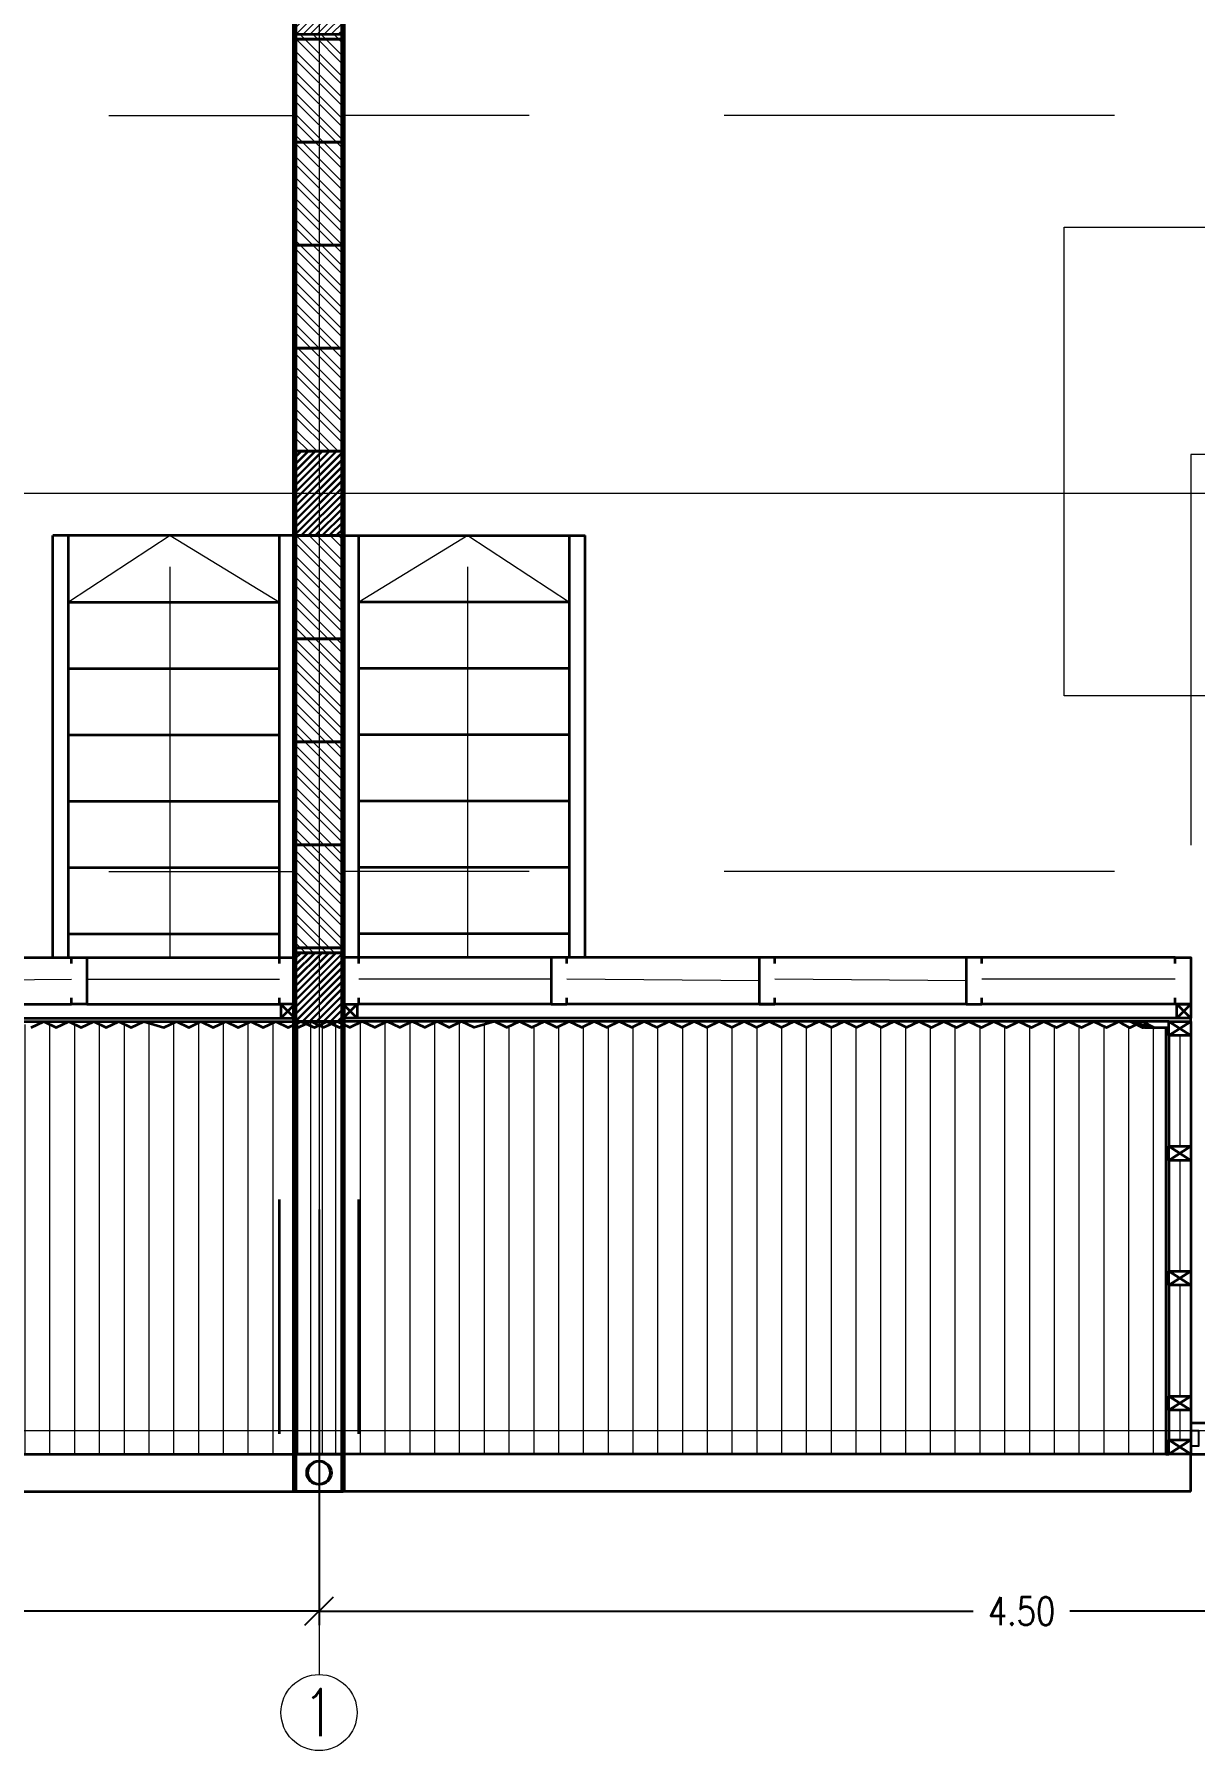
# Model space of a CAD drawing. Header units: metres. Extents: x 45 to 666, y -23 to 325.
# Drawn here: x 275.29 to 279.01, y 131.8 to 137.29 of the extents above; entities that cross this region are included whole.
import ezdxf

# ---------------------------------------------------------------- set-up
doc = ezdxf.new("R2010")
doc.units = ezdxf.units.M
doc.header["$LTSCALE"] = 5
doc.header["$MEASUREMENT"] = 0
doc.linetypes.add('HIDDEN', pattern=[0.375, 0.25, -0.125])
doc.layers.get('0').update_dxf_attribs({"color": 30})
doc.layers.get('DEFPOINTS').update_dxf_attribs({"color": 210})
for name, color, linetype, lineweight in [('A-ANNO-DIMS', 3, 'Continuous', 18), ('A-ANNO-SYMB', 3, 'Continuous', 18), ('A-ANNO-TEXT', 3, 'Continuous', 18), ('A-ELEV-MBE1', 7, 'Continuous', 35), ('A-ELEV-PATT', 8, 'Continuous', 18), ('A-FLOR-FTPT', 6, 'Continuous', 70), ('A-FLOR-LEVL', 7, 'Continuous', 35), ('A-FLOR-OVHD', 3, 'HIDDEN', 18), ('A-FURN', 8, 'Continuous', 18), ('A-GLAZ-FULL', 4, 'Continuous', 25), ('A-WALL-BATT', 8, 'BATTING', 18), ('A-WALL-FULL-EXTR', 7, 'Continuous', 35), ('A-WALL-PATT', 8, 'Continuous', 18)]:
    doc.layers.add(name, color=color, linetype=linetype, lineweight=lineweight)
doc.styles.add('E-ROMANS', font='romans.shx', dxfattribs={"width": 0.8})
doc.linetypes.add('BATTING', pattern='A,0.0001,-0.1,[134,ltypeshp.shx,S=0.1,R=0,X=-0.1,Y=0],-0.2,[134,ltypeshp.shx,S=0.1,R=180,X=0.1,Y=0],-0.1', length=0.4001)
doc.dimstyles.new('E-0050_TICK_18', dxfattribs={"dimscale": 0.001, "dimtxt": 90, "dimasz": 90, "dimexe": 45, "dimexo": 30, "dimgap": 45, "dimtad": 0, "dimzin": 0, "dimdsep": 46, "dimtxsty": 'E-ROMANS', "dimblk": 'OBLIQUE', "dimcen": 45, "dimclrd": 256, "dimclre": 256, "dimclrt": 256, "dimadec": 0, "dimazin": 0, "dimtfac": 1, "dimtmove": 1, "dimatfit": 3, "dimldrblk": 'OPEN90', "dimfxl": 1, "dimtfill": 1, "dimtolj": 1, "dimtzin": 0, "dimarcsym": 0})

# ---------------------------------------------------------------- blocks, each defined once
blk = doc.blocks.new('_Oblique')
at = {"color": 0, "linetype": 'ByBlock', "lineweight": -2}
blk.add_line((-0.5, -0.5), (0.5, 0.5), dxfattribs=at)
blk = doc.blocks.new('*D233')
at = {"layer": 'A-ANNO-DIMS', "lineweight": -2, "transparency": 16777216}
for p, q in [((276.2054, 133.5321), (276.2054, 132.2006)), ((280.7054, 133.5321), (280.7054, 132.2006)), ((276.2054, 132.2456), (278.3007, 132.2456)), ((280.7054, 132.2456), (278.6101, 132.2456))]:
    blk.add_line(p, q, dxfattribs=at)
at = {"layer": 'DEFPOINTS', "color": 0, "transparency": 16777216}
for p in [(276.2054, 133.5621), (280.7054, 133.5621), (280.7054, 132.2456)]:
    blk.add_point(p, dxfattribs=at)
at = {"layer": 'A-ANNO-DIMS', "lineweight": -2, "transparency": 16777216, "xscale": 0.09, "yscale": 0.09, "zscale": 0.09, "rotation": 180}
blk.add_blockref('_Oblique', (276.2054, 132.2456), dxfattribs=at)
at = {"layer": 'A-ANNO-DIMS', "lineweight": -2, "transparency": 16777216, "xscale": 0.09, "yscale": 0.09, "zscale": 0.09}
blk.add_blockref('_Oblique', (280.7054, 132.2456), dxfattribs=at)
at = {"layer": 'A-ANNO-DIMS', "transparency": 16777216, "insert": (278.4554, 132.2456), "char_height": 0.09, "attachment_point": 5, "style": 'E-ROMANS', "bg_fill": 3, "box_fill_scale": 1.25, "bg_fill_color": 256, "bg_fill_true_color": 13158600, "bg_fill_transparency": 0}
blk.add_mtext('\\A1;4.50', dxfattribs=at)
blk = doc.blocks.new('_Open90')
at = {"color": 0, "linetype": 'ByBlock', "lineweight": -2}
for p, q in [((0, 0), (-1, 0)), ((-0.5, 0.5), (0, 0)), ((0, 0), (-0.5, -0.5))]:
    blk.add_line(p, q, dxfattribs=at)
blk = doc.blocks.new('*D241')
at = {"layer": 'A-ANNO-DIMS', "lineweight": -2, "transparency": 16777216}
for p, q in [((271.7054, 133.5321), (271.7054, 132.2006)), ((276.2054, 133.5321), (276.2054, 132.2006)), ((271.7054, 132.2456), (273.8007, 132.2456)), ((276.2054, 132.2456), (274.1101, 132.2456))]:
    blk.add_line(p, q, dxfattribs=at)
at = {"layer": 'DEFPOINTS', "color": 0, "transparency": 16777216}
for p in [(271.7054, 133.5621), (276.2054, 133.5621), (276.2054, 132.2456)]:
    blk.add_point(p, dxfattribs=at)
at = {"layer": 'A-ANNO-DIMS', "lineweight": -2, "transparency": 16777216, "xscale": 0.09, "yscale": 0.09, "zscale": 0.09, "rotation": 180}
blk.add_blockref('_Oblique', (271.7054, 132.2456), dxfattribs=at)
at = {"layer": 'A-ANNO-DIMS', "lineweight": -2, "transparency": 16777216, "xscale": 0.09, "yscale": 0.09, "zscale": 0.09}
blk.add_blockref('_Oblique', (276.2054, 132.2456), dxfattribs=at)
at = {"layer": 'A-ANNO-DIMS', "transparency": 16777216, "insert": (273.9554, 132.2456), "char_height": 0.09, "attachment_point": 5, "style": 'E-ROMANS', "bg_fill": 3, "box_fill_scale": 1.25, "bg_fill_color": 256, "bg_fill_true_color": 13158600, "bg_fill_transparency": 0}
blk.add_mtext('\\A1;4.50', dxfattribs=at)
blk = doc.blocks.new('CAMA150X200')
for p, q in [((-1.2, 0), (-0.8, 0)), ((-1.2, -0.4), (-1.2, 0)), ((-0.8, 0), (-0.8, -0.4)), ((-0.75, -2), (-0.75, 0)), ((-0.75, 0), (0.75, 0)), ((0, 0), (-0.75, -1)), ((0, 0), (0.75, -1)), ((0.75, 0), (0.75, -2)), ((0.8, 0), (0.8, -0.4)), ((1.2, 0), (0.8, 0)), ((1.2, -0.4), (1.2, 0)), ((-0.8, -0.4), (-1.2, -0.4)), ((0.8, -0.4), (1.2, -0.4)), ((0.75, -2), (-0.75, -2))]:
    blk.add_line(p, q)

msp = doc.modelspace()

# ---------------------------------------------------------------- hatches: boundary and pattern name
at = {"layer": 'A-ELEV-PATT'}
h = msp.add_hatch(dxfattribs=at)
h.set_pattern_fill('LINE', color=256, scale=0.015, angle=135, style=0)
h.set_pattern_definition([(135, (31.4793, 2.295687), (-0.0336759605, -0.0336759605), [])])
h.paths.add_polyline_path([(276.1284, 137.2788), (276.2054, 137.2788), (276.2054, 136.9488), (276.1284, 136.9488)])
h.paths.add_polyline_path([(276.2054, 137.2788), (276.2824, 137.2788), (276.2824, 136.9488), (276.2054, 136.9488)])
h.paths.add_polyline_path([(276.2054, 136.9488), (276.2824, 136.9488), (276.2824, 136.6188), (276.2054, 136.6188)])
h.paths.add_polyline_path([(276.1284, 136.9488), (276.2054, 136.9488), (276.2054, 136.6188), (276.1284, 136.6188)])
h.paths.add_polyline_path([(276.1284, 136.6188), (276.2054, 136.6188), (276.2054, 136.2888), (276.1284, 136.2888)])
h.paths.add_polyline_path([(276.2054, 136.6188), (276.2824, 136.6188), (276.2824, 136.2888), (276.2054, 136.2888)])
h.paths.add_polyline_path([(276.2054, 136.2888), (276.2824, 136.2888), (276.2824, 135.9588), (276.2054, 135.9588)])
h.paths.add_polyline_path([(276.1284, 136.2888), (276.2054, 136.2888), (276.2054, 135.9588), (276.1284, 135.9588)])
h.paths.add_polyline_path([(276.1284, 135.6888), (276.2054, 135.6888), (276.2054, 135.3588), (276.1284, 135.3588)])
h.paths.add_polyline_path([(276.2054, 135.6888), (276.2824, 135.6888), (276.2824, 135.3588), (276.2054, 135.3588)])
h.paths.add_polyline_path([(276.2054, 135.3588), (276.2824, 135.3588), (276.2824, 135.0288), (276.2054, 135.0288)])
h.paths.add_polyline_path([(276.1284, 135.3588), (276.2054, 135.3588), (276.2054, 135.0288), (276.1284, 135.0288)])
h.paths.add_polyline_path([(276.1284, 135.0288), (276.2054, 135.0288), (276.2054, 134.6988), (276.1284, 134.6988)])
h.paths.add_polyline_path([(276.2054, 135.0288), (276.2824, 135.0288), (276.2824, 134.6988), (276.2054, 134.6988)])
h.paths.add_polyline_path([(276.2054, 134.6988), (276.2824, 134.6988), (276.2824, 134.3688), (276.2054, 134.3688)])
h.paths.add_polyline_path([(276.1284, 134.6988), (276.2054, 134.6988), (276.2054, 134.3688), (276.1284, 134.3688)])
h.paths.add_polyline_path([(276.1284, 134.3688), (276.2054, 134.3688), (276.2054, 134.3538), (276.1284, 134.3538)])
h.paths.add_polyline_path([(276.2054, 134.3688), (276.2824, 134.3688), (276.2824, 134.3538), (276.2054, 134.3538)])
h.paths.add_polyline_path([(276.2054, 137.2938), (276.2824, 137.2938), (276.2824, 137.2788), (276.2054, 137.2788)])
h.paths.add_polyline_path([(276.1284, 137.2938), (276.2054, 137.2938), (276.2054, 137.2788), (276.1284, 137.2788)])
h = msp.add_hatch(dxfattribs=at)
h.set_pattern_fill('LINE', color=256, scale=0.015, angle=135, style=0)
h.set_pattern_definition([(135, (31.4793, 2.295687), (-0.0336759605, -0.0336759605), [])])
h.paths.add_polyline_path([(276.1284, 137.2788), (276.2054, 137.2788), (276.2054, 136.9488), (276.1284, 136.9488)])
h.paths.add_polyline_path([(276.2054, 137.2788), (276.2824, 137.2788), (276.2824, 136.9488), (276.2054, 136.9488)])
h.paths.add_polyline_path([(276.2054, 136.9488), (276.2824, 136.9488), (276.2824, 136.6188), (276.2054, 136.6188)])
h.paths.add_polyline_path([(276.1284, 136.9488), (276.2054, 136.9488), (276.2054, 136.6188), (276.1284, 136.6188)])
h.paths.add_polyline_path([(276.1284, 136.6188), (276.2054, 136.6188), (276.2054, 136.2888), (276.1284, 136.2888)])
h.paths.add_polyline_path([(276.2054, 136.6188), (276.2824, 136.6188), (276.2824, 136.2888), (276.2054, 136.2888)])
h.paths.add_polyline_path([(276.2054, 136.2888), (276.2824, 136.2888), (276.2824, 135.9588), (276.2054, 135.9588)])
h.paths.add_polyline_path([(276.1284, 136.2888), (276.2054, 136.2888), (276.2054, 135.9588), (276.1284, 135.9588)])
h.paths.add_polyline_path([(276.1284, 135.6888), (276.2054, 135.6888), (276.2054, 135.3588), (276.1284, 135.3588)])
h.paths.add_polyline_path([(276.2054, 135.6888), (276.2824, 135.6888), (276.2824, 135.3588), (276.2054, 135.3588)])
h.paths.add_polyline_path([(276.2054, 135.3588), (276.2824, 135.3588), (276.2824, 135.0288), (276.2054, 135.0288)])
h.paths.add_polyline_path([(276.1284, 135.3588), (276.2054, 135.3588), (276.2054, 135.0288), (276.1284, 135.0288)])
h.paths.add_polyline_path([(276.1284, 135.0288), (276.2054, 135.0288), (276.2054, 134.6988), (276.1284, 134.6988)])
h.paths.add_polyline_path([(276.2054, 135.0288), (276.2824, 135.0288), (276.2824, 134.6988), (276.2054, 134.6988)])
h.paths.add_polyline_path([(276.2054, 134.6988), (276.2824, 134.6988), (276.2824, 134.3688), (276.2054, 134.3688)])
h.paths.add_polyline_path([(276.1284, 134.6988), (276.2054, 134.6988), (276.2054, 134.3688), (276.1284, 134.3688)])
h.paths.add_polyline_path([(276.1284, 134.3688), (276.2054, 134.3688), (276.2054, 134.3538), (276.1284, 134.3538)])
h.paths.add_polyline_path([(276.2054, 134.3688), (276.2824, 134.3688), (276.2824, 134.3538), (276.2054, 134.3538)])
h.paths.add_polyline_path([(276.2054, 137.2938), (276.2824, 137.2938), (276.2824, 137.2788), (276.2054, 137.2788)])
h.paths.add_polyline_path([(276.1284, 137.2938), (276.2054, 137.2938), (276.2054, 137.2788), (276.1284, 137.2788)])
h = msp.add_hatch(dxfattribs=at)
h.set_pattern_fill('LINE', color=256, scale=0.015, angle=135, style=0)
h.set_pattern_definition([(135, (120.73884, 107.65683), (-0.03367596, -0.03367596), [])])
h.paths.add_polyline_path([(276.2824, 137.2788), (276.2054, 137.2788), (276.2054, 136.9488), (276.2824, 136.9488)])
h.paths.add_polyline_path([(276.2054, 137.2788), (276.1284, 137.2788), (276.1284, 136.9488), (276.2054, 136.9488)])
h.paths.add_polyline_path([(276.2054, 136.9488), (276.1284, 136.9488), (276.1284, 136.6188), (276.2054, 136.6188)])
h.paths.add_polyline_path([(276.2824, 136.9488), (276.2054, 136.9488), (276.2054, 136.6188), (276.2824, 136.6188)])
h.paths.add_polyline_path([(276.2824, 136.6188), (276.2054, 136.6188), (276.2054, 136.2888), (276.2824, 136.2888)])
h.paths.add_polyline_path([(276.2054, 136.6188), (276.1284, 136.6188), (276.1284, 136.2888), (276.2054, 136.2888)])
h.paths.add_polyline_path([(276.2054, 136.2888), (276.1284, 136.2888), (276.1284, 135.9588), (276.2054, 135.9588)])
h.paths.add_polyline_path([(276.2824, 136.2888), (276.2054, 136.2888), (276.2054, 135.9588), (276.2824, 135.9588)])
h.paths.add_polyline_path([(276.2824, 135.6888), (276.2054, 135.6888), (276.2054, 135.3588), (276.2824, 135.3588)])
h.paths.add_polyline_path([(276.2054, 135.6888), (276.1284, 135.6888), (276.1284, 135.3588), (276.2054, 135.3588)])
h.paths.add_polyline_path([(276.2054, 135.3588), (276.1284, 135.3588), (276.1284, 135.0288), (276.2054, 135.0288)])
h.paths.add_polyline_path([(276.2824, 135.3588), (276.2054, 135.3588), (276.2054, 135.0288), (276.2824, 135.0288)])
h.paths.add_polyline_path([(276.2824, 135.0288), (276.2054, 135.0288), (276.2054, 134.6988), (276.2824, 134.6988)])
h.paths.add_polyline_path([(276.2054, 135.0288), (276.1284, 135.0288), (276.1284, 134.6988), (276.2054, 134.6988)])
h.paths.add_polyline_path([(276.2054, 134.6988), (276.1284, 134.6988), (276.1284, 134.3688), (276.2054, 134.3688)])
h.paths.add_polyline_path([(276.2824, 134.6988), (276.2054, 134.6988), (276.2054, 134.3688), (276.2824, 134.3688)])
h.paths.add_polyline_path([(276.2824, 134.3688), (276.2054, 134.3688), (276.2054, 134.3538), (276.2824, 134.3538)])
h.paths.add_polyline_path([(276.2054, 134.3688), (276.1284, 134.3688), (276.1284, 134.3538), (276.2054, 134.3538)])
h.paths.add_polyline_path([(276.2054, 137.2938), (276.1284, 137.2938), (276.1284, 137.2788), (276.2054, 137.2788)])
h.paths.add_polyline_path([(276.2824, 137.2938), (276.2054, 137.2938), (276.2054, 137.2788), (276.2824, 137.2788)])
h = msp.add_hatch(dxfattribs=at)
h.set_pattern_fill('LINE', color=256, scale=0.015, angle=135, style=0)
h.set_pattern_definition([(135, (120.73884, 107.65683), (-0.03367596, -0.03367596), [])])
h.paths.add_polyline_path([(276.2824, 137.2788), (276.2054, 137.2788), (276.2054, 136.9488), (276.2824, 136.9488)])
h.paths.add_polyline_path([(276.2054, 137.2788), (276.1284, 137.2788), (276.1284, 136.9488), (276.2054, 136.9488)])
h.paths.add_polyline_path([(276.2054, 136.9488), (276.1284, 136.9488), (276.1284, 136.6188), (276.2054, 136.6188)])
h.paths.add_polyline_path([(276.2824, 136.9488), (276.2054, 136.9488), (276.2054, 136.6188), (276.2824, 136.6188)])
h.paths.add_polyline_path([(276.2824, 136.6188), (276.2054, 136.6188), (276.2054, 136.2888), (276.2824, 136.2888)])
h.paths.add_polyline_path([(276.2054, 136.6188), (276.1284, 136.6188), (276.1284, 136.2888), (276.2054, 136.2888)])
h.paths.add_polyline_path([(276.2054, 136.2888), (276.1284, 136.2888), (276.1284, 135.9588), (276.2054, 135.9588)])
h.paths.add_polyline_path([(276.2824, 136.2888), (276.2054, 136.2888), (276.2054, 135.9588), (276.2824, 135.9588)])
h.paths.add_polyline_path([(276.2824, 135.6888), (276.2054, 135.6888), (276.2054, 135.3588), (276.2824, 135.3588)])
h.paths.add_polyline_path([(276.2054, 135.6888), (276.1284, 135.6888), (276.1284, 135.3588), (276.2054, 135.3588)])
h.paths.add_polyline_path([(276.2054, 135.3588), (276.1284, 135.3588), (276.1284, 135.0288), (276.2054, 135.0288)])
h.paths.add_polyline_path([(276.2824, 135.3588), (276.2054, 135.3588), (276.2054, 135.0288), (276.2824, 135.0288)])
h.paths.add_polyline_path([(276.2824, 135.0288), (276.2054, 135.0288), (276.2054, 134.6988), (276.2824, 134.6988)])
h.paths.add_polyline_path([(276.2054, 135.0288), (276.1284, 135.0288), (276.1284, 134.6988), (276.2054, 134.6988)])
h.paths.add_polyline_path([(276.2054, 134.6988), (276.1284, 134.6988), (276.1284, 134.3688), (276.2054, 134.3688)])
h.paths.add_polyline_path([(276.2824, 134.6988), (276.2054, 134.6988), (276.2054, 134.3688), (276.2824, 134.3688)])
h.paths.add_polyline_path([(276.2824, 134.3688), (276.2054, 134.3688), (276.2054, 134.3538), (276.2824, 134.3538)])
h.paths.add_polyline_path([(276.2054, 134.3688), (276.1284, 134.3688), (276.1284, 134.3538), (276.2054, 134.3538)])
h.paths.add_polyline_path([(276.2054, 137.2938), (276.1284, 137.2938), (276.1284, 137.2788), (276.2054, 137.2788)])
h.paths.add_polyline_path([(276.2824, 137.2938), (276.2054, 137.2938), (276.2054, 137.2788), (276.2824, 137.2788)])
h = msp.add_hatch(dxfattribs=at)
h.set_pattern_fill('LINE', color=256, scale=0.025, angle=90, style=0)
h.set_pattern_definition([(90, (26.9793, 2.29569), (-0.079375, 2e-16), [])])
h.paths.add_polyline_path([(272.4274, 132.7488), (271.6284, 132.7488), (271.6284, 134.1338), (271.6534, 134.1338), (271.6954, 134.1138), (271.7374, 134.1338), (271.7774, 134.1138), (271.8174, 134.1338), (271.8574, 134.1138), (271.8974, 134.1338), (271.9374, 134.1138), (271.9774, 134.1338), (272.0174, 134.1138), (272.0574, 134.1338), (272.0974, 134.1138), (272.1149, 134.1338), (272.1549, 134.1138), (272.3199, 134.1338), (272.3538, 134.1168), (272.3538, 134.1138), (272.4274, 134.1138)])
h.paths.add_polyline_path([(276.2824, 134.1196), (276.2824, 132.7488), (273.4934, 132.7488), (273.4934, 134.104), (273.5317, 134.1138), (273.5657, 134.1138), (273.5895, 134.1019), (273.6445, 134.1334), (273.6838, 134.1138), (273.7238, 134.1338), (273.7638, 134.1138), (273.8038, 134.1338), (273.8438, 134.1138), (273.8838, 134.1338), (273.9238, 134.1138), (273.9638, 134.1338), (274.0038, 134.1138), (274.0438, 134.1338), (274.0838, 134.1138), (274.1238, 134.1338), (274.1638, 134.1138), (274.2038, 134.1338), (274.2438, 134.1138), (274.2838, 134.1338), (274.3238, 134.1138), (274.3638, 134.1338), (274.4038, 134.1138), (274.4438, 134.1338), (274.4838, 134.1138), (274.5238, 134.1338), (274.5638, 134.1138), (274.6038, 134.1338), (274.6438, 134.1138), (274.6838, 134.1338), (274.7238, 134.1138), (274.7638, 134.1338), (274.8038, 134.1138), (274.8438, 134.1338), (274.8838, 134.1138), (274.9238, 134.1338), (274.9638, 134.1138), (275.0038, 134.1338), (275.0438, 134.1138), (275.0838, 134.1338), (275.1238, 134.1138), (275.1638, 134.1338), (275.2038, 134.1138), (275.2438, 134.1338), (275.2838, 134.1138), (275.3238, 134.1338), (275.3638, 134.1138), (275.4038, 134.1338), (275.4438, 134.1138), (275.4838, 134.1338), (275.5238, 134.1138), (275.5638, 134.1338), (275.6038, 134.1138), (275.6438, 134.1338), (275.7088, 134.1138), (275.7488, 134.1338), (275.7888, 134.1138), (275.8268, 134.1338), (275.8668, 134.1138), (275.9068, 134.1338), (275.9468, 134.1138), (275.9868, 134.1338), (276.0268, 134.1138), (276.0668, 134.1338), (276.1068, 134.1138), (276.1468, 134.1338), (276.1908, 134.1138), (276.2308, 134.1338), (276.2708, 134.1138)])
at = {"layer": 'A-WALL-PATT'}
h = msp.add_hatch(dxfattribs=at)
h.set_pattern_fill('LINE', color=256, scale=0.005, angle=45, style=0)
h.set_pattern_definition([(45, (31.479301, 5.455687), (-0.01122532015, 0.01122532015), [])])
h.paths.add_polyline_path([(276.1284, 137.5138), (276.2824, 137.5138), (276.2824, 137.2938), (276.1284, 137.2938)])
h = msp.add_hatch(dxfattribs=at)
h.set_pattern_fill('LINE', color=256, scale=0.005, angle=45, style=0)
h.set_pattern_definition([(45, (31.479301, 5.455687), (-0.01122532015, 0.01122532015), [])])
h.paths.add_polyline_path([(276.1284, 137.5138), (276.2824, 137.5138), (276.2824, 137.2938), (276.1284, 137.2938)])
h = msp.add_hatch(dxfattribs=at)
h.set_pattern_fill('LINE', color=256, scale=0.005, angle=45, style=0)
h.set_pattern_definition([(45, (26.979301, 2.295687), (-0.01122532015, 0.01122532015), [])])
h.paths.add_polyline_path([(276.2054, 135.9588), (276.2824, 135.9588), (276.2824, 135.8238), (276.2054, 135.8238)])
h.paths.add_polyline_path([(276.1284, 135.9588), (276.2054, 135.9588), (276.2054, 135.8238), (276.1284, 135.8238)])
h.paths.add_polyline_path([(276.1284, 135.8238), (276.2054, 135.8238), (276.2054, 135.6888), (276.1284, 135.6888)])
h.paths.add_polyline_path([(276.2054, 135.8238), (276.2824, 135.8238), (276.2824, 135.6888), (276.2054, 135.6888)])
h = msp.add_hatch(dxfattribs=at)
h.set_pattern_fill('LINE', color=256, scale=0.005, angle=45, style=0)
h.set_pattern_definition([(45, (26.979301, 2.295687), (-0.01122532015, 0.01122532015), [])])
h.paths.add_polyline_path([(276.2054, 135.9588), (276.2824, 135.9588), (276.2824, 135.8238), (276.2054, 135.8238)])
h.paths.add_polyline_path([(276.1284, 135.9588), (276.2054, 135.9588), (276.2054, 135.8238), (276.1284, 135.8238)])
h.paths.add_polyline_path([(276.1284, 135.8238), (276.2054, 135.8238), (276.2054, 135.6888), (276.1284, 135.6888)])
h.paths.add_polyline_path([(276.2054, 135.8238), (276.2824, 135.8238), (276.2824, 135.6888), (276.2054, 135.6888)])
h = msp.add_hatch(dxfattribs=at)
h.set_pattern_fill('LINE', color=256, scale=0.005, angle=45, style=0)
h.set_pattern_definition([(45, (116.238842, 107.65683), (-0.0112253202, 0.0112253202), [])])
h.paths.add_polyline_path([(276.2054, 135.9588), (276.1284, 135.9588), (276.1284, 135.8238), (276.2054, 135.8238)])
h.paths.add_polyline_path([(276.2824, 135.9588), (276.2054, 135.9588), (276.2054, 135.8238), (276.2824, 135.8238)])
h.paths.add_polyline_path([(276.2824, 135.8238), (276.2054, 135.8238), (276.2054, 135.6888), (276.2824, 135.6888)])
h.paths.add_polyline_path([(276.2054, 135.8238), (276.1284, 135.8238), (276.1284, 135.6888), (276.2054, 135.6888)])
h = msp.add_hatch(dxfattribs=at)
h.set_pattern_fill('LINE', color=256, scale=0.005, angle=45, style=0)
h.set_pattern_definition([(45, (116.238842, 107.65683), (-0.0112253202, 0.0112253202), [])])
h.paths.add_polyline_path([(276.2054, 135.9588), (276.1284, 135.9588), (276.1284, 135.8238), (276.2054, 135.8238)])
h.paths.add_polyline_path([(276.2824, 135.9588), (276.2054, 135.9588), (276.2054, 135.8238), (276.2824, 135.8238)])
h.paths.add_polyline_path([(276.2824, 135.8238), (276.2054, 135.8238), (276.2054, 135.6888), (276.2824, 135.6888)])
h.paths.add_polyline_path([(276.2054, 135.8238), (276.1284, 135.8238), (276.1284, 135.6888), (276.2054, 135.6888)])
h = msp.add_hatch(dxfattribs=at)
h.set_pattern_fill('LINE', color=256, scale=0.005, angle=45, style=0)
h.set_pattern_definition([(45, (31.479301, 2.295687), (-0.01122532015, 0.01122532015), [])])
h.paths.add_polyline_path([(276.1284, 134.3538), (276.2824, 134.3538), (276.2824, 134.1338), (276.1284, 134.1338)])
h = msp.add_hatch(dxfattribs=at)
h.set_pattern_fill('LINE', color=256, scale=0.005, angle=45, style=0)
h.set_pattern_definition([(45, (31.479301, 2.295687), (-0.01122532015, 0.01122532015), [])])
h.paths.add_polyline_path([(276.1284, 134.3538), (276.2824, 134.3538), (276.2824, 134.1338), (276.1284, 134.1338)])
h = msp.add_hatch(dxfattribs=at)
h.set_pattern_fill('LINE', color=256, scale=0.005, angle=45, style=0)
h.set_pattern_definition([(45, (120.738842, 107.65683), (-0.0112253202, 0.0112253202), [])])
h.paths.add_polyline_path([(276.2824, 134.3538), (276.1284, 134.3538), (276.1284, 134.1338), (276.2824, 134.1338)])
h = msp.add_hatch(dxfattribs=at)
h.set_pattern_fill('LINE', color=256, scale=0.005, angle=45, style=0)
h.set_pattern_definition([(45, (120.738842, 107.65683), (-0.0112253202, 0.0112253202), [])])
h.paths.add_polyline_path([(276.2824, 134.3538), (276.1284, 134.3538), (276.1284, 134.1338), (276.2824, 134.1338)])

# ---------------------------------------------------------------- linework, layer by layer
at = {"layer": 'A-ANNO-SYMB', "ltscale": 2}
msp.add_lwpolyline([(276.2054, 139.9986), (276.2054, 132.0429)], dxfattribs=at)
at = {"layer": 'A-ANNO-SYMB'}
msp.add_lwpolyline([(282.5904, 135.8238), (270.0152, 135.8238)], dxfattribs=at)
at = {"layer": 'A-ANNO-SYMB', "linetype": 'Continuous', "ltscale": 5}
msp.add_circle((276.2054, 131.921), 0.1219, dxfattribs=at)
at = {"layer": 'A-ELEV-MBE1'}
for p, q in [((274.7493, 134.3388), (276.1284, 134.3388)), ((277.6615, 134.3388), (276.2824, 134.3388)), ((278.2777, 134.3388), (277.6648, 134.3388)), ((278.9472, 134.3388), (278.3277, 134.3388))]:
    msp.add_line(p, q, dxfattribs=at)
at = {"layer": 'A-FLOR-FTPT'}
msp.add_line((276.2824, 132.6288), (276.2824, 139.0188), dxfattribs=at)
at = {"layer": 'A-FLOR-LEVL'}
for p, q in [((276.1284, 135.6888), (275.3531, 135.6888)), ((275.3531, 134.3388), (275.3531, 135.6888)), ((275.4031, 134.3388), (275.4031, 135.6888)), ((276.0784, 134.3388), (276.0784, 135.6888)), ((276.1284, 134.3388), (276.1284, 135.6888)), ((276.2824, 134.3388), (276.2824, 135.6888)), ((276.2824, 135.6888), (277.0577, 135.6888)), ((276.3324, 134.3388), (276.3324, 135.6888)), ((277.0077, 134.3388), (277.0077, 135.6888)), ((277.0577, 134.3388), (277.0577, 135.6888)), ((275.4031, 135.4763), (276.0784, 135.4763)), ((277.0077, 135.4763), (276.3324, 135.4763)), ((275.4031, 135.2638), (276.0784, 135.2638)), ((277.0077, 135.2638), (276.3324, 135.2638)), ((275.4031, 135.0513), (276.0784, 135.0513)), ((277.0077, 135.0513), (276.3324, 135.0513)), ((275.4031, 134.8388), (276.0784, 134.8388)), ((277.0077, 134.8388), (276.3324, 134.8388)), ((275.4031, 134.6263), (276.0784, 134.6263)), ((277.0077, 134.6263), (276.3324, 134.6263)), ((275.4031, 134.4138), (276.0784, 134.4138)), ((277.0077, 134.4138), (276.3324, 134.4138)), ((274.7493, 134.1888), (275.4122, 134.1888)), ((275.4622, 134.1888), (276.0784, 134.1888)), ((275.4622, 134.1888), (276.0784, 134.1888)), ((276.9486, 134.1888), (276.3324, 134.1888)), ((276.9486, 134.1888), (276.3324, 134.1888)), ((277.6615, 134.1888), (276.9986, 134.1888)), ((278.2777, 134.1888), (277.6648, 134.1888)), ((278.9472, 134.1888), (278.3277, 134.1888)), ((276.0784, 132.8138), (276.0784, 133.5638)), ((273.4934, 132.7488), (276.2824, 132.7488)), ((273.4934, 132.7488), (276.2824, 132.7488)), ((273.4134, 132.6288), (276.2824, 132.6288)), ((273.4134, 132.6288), (276.2824, 132.6288))]:
    msp.add_line(p, q, dxfattribs=at)
for points in [[(276.0834, 134.1888), (276.1284, 134.1438)], [(276.1284, 134.1888), (276.0834, 134.1438)], [(276.0834, 134.1888), (276.1284, 134.1438)], [(276.1284, 134.1888), (276.0834, 134.1438)], [(276.3274, 134.1888), (276.2824, 134.1438)], [(276.2824, 134.1888), (276.3274, 134.1438)], [(276.3274, 134.1888), (276.2824, 134.1438)], [(276.2824, 134.1888), (276.3274, 134.1438)], [(278.9974, 134.1888), (278.9524, 134.1438)], [(278.9524, 134.1888), (278.9974, 134.1438)], [(278.9274, 134.1338), (278.9974, 134.0888)], [(278.9974, 134.1338), (278.9274, 134.0888)], [(278.9274, 134.0888), (278.9274, 133.7338)], [(278.9974, 134.0888), (278.9974, 133.7338)], [(278.9274, 133.7338), (278.9974, 133.6888)], [(278.9974, 133.7338), (278.9274, 133.6888)]]:
    msp.add_lwpolyline(points, dxfattribs=at)
msp.add_circle((276.2074, 132.6888), 0.0375, dxfattribs=at)
msp.add_circle((276.2074, 132.6888), 0.0375, dxfattribs=at)
at = {"layer": 'A-FLOR-OVHD'}
for points in [[(271.7824, 137.0338), (276.1284, 137.0338)], [(280.6284, 137.0338), (276.2824, 137.0338)], [(279.9034, 134.3388), (279.9034, 135.9484), (278.9974, 135.9484), (278.9974, 134.3388), (278.9974, 134.3388)], [(275.7284, 135.6888), (275.4031, 135.4763)], [(275.7284, 134.3388), (275.7284, 134.3388), (275.7284, 135.6888)], [(275.7284, 135.6888), (276.0784, 135.4763)], [(276.6824, 135.6888), (276.3324, 135.4763)], [(276.6824, 134.3388), (276.6824, 134.3388), (276.6824, 135.6888)], [(276.6824, 135.6888), (277.0077, 135.4763)], [(271.7824, 134.6138), (276.1284, 134.6138)], [(280.6284, 134.6138), (276.2824, 134.6138)]]:
    msp.add_lwpolyline(points, dxfattribs=at)
at = {"layer": 'A-WALL-BATT', "ltscale": 0.018}
for p, q in [((274.796, 134.2638), (275.4122, 134.2688)), ((275.4622, 134.2688), (276.0784, 134.2688)), ((275.4622, 134.2688), (276.0784, 134.2688)), ((276.9486, 134.2688), (276.3324, 134.2688)), ((276.9486, 134.2688), (276.3324, 134.2688)), ((277.6148, 134.2638), (276.9986, 134.2688)), ((278.2777, 134.2638), (277.6648, 134.2688)), ((278.9472, 134.2688), (278.3277, 134.2688))]:
    msp.add_line(p, q, dxfattribs=at)
msp.add_lwpolyline([(278.9624, 134.0888), (278.9624, 133.7338)], dxfattribs=at)
at = {"layer": 'A-WALL-FULL-EXTR'}
for p, q in [((276.1284, 137.2938), (276.2824, 137.2938)), ((276.1284, 137.2938), (276.2824, 137.2938)), ((276.2824, 134.3538), (276.1284, 134.3538)), ((276.2824, 134.3538), (276.1284, 134.3538)), ((276.1284, 134.3538), (276.2824, 134.3538)), ((276.1284, 134.3538), (276.2824, 134.3538)), ((273.4584, 134.1438), (276.1284, 134.1438)), ((273.4584, 134.1438), (276.1284, 134.1438)), ((273.4834, 134.1338), (276.1284, 134.1338)), ((273.4834, 134.1338), (276.1284, 134.1338)), ((278.9524, 134.1438), (276.2824, 134.1438)), ((278.9524, 134.1438), (276.2824, 134.1438)), ((278.9274, 134.1338), (276.2824, 134.1338)), ((278.9274, 134.1338), (276.2824, 134.1338)), ((278.9974, 134.1338), (278.9974, 134.1438))]:
    msp.add_line(p, q, dxfattribs=at)
for points in [[(276.2824, 134.1338), (276.2824, 137.5138), (276.1284, 137.5138), (276.1284, 134.1338)], [(276.2824, 134.1338), (276.2824, 137.5138), (276.1284, 137.5138), (276.1284, 134.1338)], [(276.1284, 134.1338), (276.1284, 137.5138), (276.2824, 137.5138), (276.2824, 134.1338)], [(276.1284, 134.1338), (276.1284, 137.5138), (276.2824, 137.5138), (276.2824, 134.1338)], [(276.2824, 137.2788), (276.1284, 137.2788)], [(276.2824, 137.2788), (276.1284, 137.2788)], [(276.1284, 137.2788), (276.2824, 137.2788)], [(276.1284, 137.2788), (276.2824, 137.2788)], [(276.2824, 136.9488), (276.1284, 136.9488)], [(276.2824, 136.9488), (276.1284, 136.9488)], [(276.1284, 136.9488), (276.2824, 136.9488)], [(276.1284, 136.9488), (276.2824, 136.9488)], [(276.2824, 136.6188), (276.1284, 136.6188)], [(276.2824, 136.6188), (276.1284, 136.6188)], [(276.1284, 136.6188), (276.2824, 136.6188)], [(276.1284, 136.6188), (276.2824, 136.6188)], [(276.2824, 136.2888), (276.1284, 136.2888)], [(276.2824, 136.2888), (276.1284, 136.2888)], [(276.1284, 136.2888), (276.2824, 136.2888)], [(276.1284, 136.2888), (276.2824, 136.2888)], [(276.2824, 135.9588), (276.1284, 135.9588)], [(276.2824, 135.9588), (276.1284, 135.9588)], [(276.1284, 135.9588), (276.2824, 135.9588)], [(276.1284, 135.9588), (276.2824, 135.9588)], [(276.2824, 135.6888), (276.1284, 135.6888)], [(276.2824, 135.6888), (276.1284, 135.6888)], [(276.1284, 135.6888), (276.2824, 135.6888)], [(276.1284, 135.6888), (276.2824, 135.6888)], [(276.2824, 135.3588), (276.1284, 135.3588)], [(276.2824, 135.3588), (276.1284, 135.3588)], [(276.1284, 135.3588), (276.2824, 135.3588)], [(276.1284, 135.3588), (276.2824, 135.3588)], [(276.2824, 135.0288), (276.1284, 135.0288)], [(276.2824, 135.0288), (276.1284, 135.0288)], [(276.1284, 135.0288), (276.2824, 135.0288)], [(276.1284, 135.0288), (276.2824, 135.0288)], [(276.2824, 134.6988), (276.1284, 134.6988)], [(276.2824, 134.6988), (276.1284, 134.6988)], [(276.1284, 134.6988), (276.2824, 134.6988)], [(276.1284, 134.6988), (276.2824, 134.6988)], [(276.2824, 134.3688), (276.1284, 134.3688)], [(276.2824, 134.3688), (276.1284, 134.3688)], [(276.1284, 134.3688), (276.2824, 134.3688)], [(276.1284, 134.3688), (276.2824, 134.3688)], [(275.4122, 134.3188), (275.4122, 134.3388), (275.4622, 134.3388), (275.4622, 134.1888), (275.4122, 134.1888), (275.4122, 134.2088)], [(276.0784, 134.3188), (276.0784, 134.3388), (276.1284, 134.3388), (276.1284, 134.1888), (276.0784, 134.1888), (276.0784, 134.2088)], [(276.0784, 134.3188), (276.0784, 134.3388), (276.1284, 134.3388), (276.1284, 134.1888), (276.0784, 134.1888), (276.0784, 134.2088)], [(276.3324, 134.3188), (276.3324, 134.3388), (276.2824, 134.3388), (276.2824, 134.1888), (276.3324, 134.1888), (276.3324, 134.2088)], [(276.3324, 134.3188), (276.3324, 134.3388), (276.2824, 134.3388), (276.2824, 134.1888), (276.3324, 134.1888), (276.3324, 134.2088)], [(276.9986, 134.3188), (276.9986, 134.3388), (276.9486, 134.3388), (276.9486, 134.1888), (276.9986, 134.1888), (276.9986, 134.2088)], [(277.6648, 134.3188), (277.6648, 134.3388), (277.6148, 134.3388), (277.6148, 134.1888), (277.6648, 134.1888), (277.6648, 134.2088)], [(278.3277, 134.3188), (278.3277, 134.3388), (278.2777, 134.3388), (278.2777, 134.1888), (278.3277, 134.1888), (278.3277, 134.2088)], [(278.9474, 134.3188), (278.9474, 134.3388), (278.9974, 134.3388), (278.9974, 134.1888), (278.9474, 134.1888), (278.9474, 134.2088)], [(276.1284, 134.1888), (276.0834, 134.1888), (276.0834, 134.1438), (276.1284, 134.1438), (276.1284, 134.1888)], [(276.1284, 134.1888), (276.0834, 134.1888), (276.0834, 134.1438), (276.1284, 134.1438), (276.1284, 134.1888)], [(276.2824, 134.1888), (276.3274, 134.1888), (276.3274, 134.1438), (276.2824, 134.1438), (276.2824, 134.1888)], [(276.2824, 134.1888), (276.3274, 134.1888), (276.3274, 134.1438), (276.2824, 134.1438), (276.2824, 134.1888)], [(278.9524, 134.1888), (278.9974, 134.1888), (278.9974, 134.1438), (278.9524, 134.1438), (278.9524, 134.1888)], [(275.2838, 134.1138), (275.3238, 134.1338), (275.3638, 134.1138), (275.4038, 134.1338), (275.4438, 134.1138), (275.4838, 134.1338), (275.5238, 134.1138), (275.5638, 134.1338), (275.6038, 134.1138), (275.6438, 134.1338), (275.7088, 134.1138), (275.7488, 134.1338), (275.7888, 134.1138), (275.8268, 134.1338), (275.8668, 134.1138), (275.9068, 134.1338), (275.9468, 134.1138), (275.9868, 134.1338), (276.0268, 134.1138), (276.0668, 134.1338), (276.1068, 134.1138), (276.1468, 134.1338), (276.1908, 134.1138), (276.2308, 134.1338), (276.2708, 134.1138), (276.2824, 134.1196)], [(275.2838, 134.1138), (275.3238, 134.1338), (275.3638, 134.1138), (275.4038, 134.1338), (275.4438, 134.1138), (275.4838, 134.1338), (275.5238, 134.1138), (275.5638, 134.1338), (275.6038, 134.1138), (275.6438, 134.1338), (275.7088, 134.1138), (275.7488, 134.1338), (275.7888, 134.1138), (275.8268, 134.1338), (275.8668, 134.1138), (275.9068, 134.1338), (275.9468, 134.1138), (275.9868, 134.1338), (276.0268, 134.1138), (276.0668, 134.1338), (276.1068, 134.1138), (276.1468, 134.1338), (276.1908, 134.1138), (276.2308, 134.1338), (276.2708, 134.1138), (276.2824, 134.1196)], [(276.2824, 134.1338), (276.1284, 134.1338)], [(276.2824, 134.1338), (276.1284, 134.1338)], [(276.1284, 134.1338), (276.2824, 134.1338)], [(278.127, 134.1338), (278.087, 134.1138), (278.047, 134.1338), (278.007, 134.1138), (277.967, 134.1338), (277.927, 134.1138), (277.887, 134.1338), (277.847, 134.1138), (277.807, 134.1338), (277.767, 134.1138), (277.727, 134.1338), (277.687, 134.1138), (277.647, 134.1338), (277.607, 134.1138), (277.567, 134.1338), (277.527, 134.1138), (277.487, 134.1338), (277.447, 134.1138), (277.407, 134.1338), (277.367, 134.1138), (277.327, 134.1338), (277.287, 134.1138), (277.247, 134.1338), (277.207, 134.1138), (277.167, 134.1338), (277.127, 134.1138), (277.087, 134.1338), (277.047, 134.1138), (277.007, 134.1338), (276.967, 134.1138), (276.927, 134.1338), (276.887, 134.1138), (276.847, 134.1338), (276.807, 134.1138), (276.767, 134.1338), (276.702, 134.1138), (276.662, 134.1338), (276.622, 134.1138), (276.584, 134.1338), (276.544, 134.1138), (276.504, 134.1338), (276.464, 134.1138), (276.424, 134.1338), (276.384, 134.1138), (276.344, 134.1338), (276.304, 134.1138), (276.264, 134.1338), (276.22, 134.1138), (276.18, 134.1338), (276.14, 134.1138), (276.1284, 134.1196)], [(276.1284, 134.1338), (276.2824, 134.1338)], [(278.127, 134.1338), (278.087, 134.1138), (278.047, 134.1338), (278.007, 134.1138), (277.967, 134.1338), (277.927, 134.1138), (277.887, 134.1338), (277.847, 134.1138), (277.807, 134.1338), (277.767, 134.1138), (277.727, 134.1338), (277.687, 134.1138), (277.647, 134.1338), (277.607, 134.1138), (277.567, 134.1338), (277.527, 134.1138), (277.487, 134.1338), (277.447, 134.1138), (277.407, 134.1338), (277.367, 134.1138), (277.327, 134.1338), (277.287, 134.1138), (277.247, 134.1338), (277.207, 134.1138), (277.167, 134.1338), (277.127, 134.1138), (277.087, 134.1338), (277.047, 134.1138), (277.007, 134.1338), (276.967, 134.1138), (276.927, 134.1338), (276.887, 134.1138), (276.847, 134.1338), (276.807, 134.1138), (276.767, 134.1338), (276.702, 134.1138), (276.662, 134.1338), (276.622, 134.1138), (276.584, 134.1338), (276.544, 134.1138), (276.504, 134.1338), (276.464, 134.1138), (276.424, 134.1338), (276.384, 134.1138), (276.344, 134.1338), (276.304, 134.1138), (276.264, 134.1338), (276.22, 134.1138), (276.18, 134.1338), (276.14, 134.1138), (276.1284, 134.1196)], [(278.127, 134.1338), (278.167, 134.1138), (278.207, 134.1338), (278.247, 134.1138), (278.287, 134.1338), (278.327, 134.1138), (278.367, 134.1338), (278.407, 134.1138), (278.447, 134.1338), (278.487, 134.1138), (278.527, 134.1338), (278.567, 134.1138), (278.607, 134.1338), (278.647, 134.1138), (278.687, 134.1338), (278.727, 134.1138), (278.767, 134.1338), (278.7823, 134.1242)], [(278.8492, 134.1159), (278.8437, 134.1131), (278.8037, 134.1331), (278.8817, 134.1131), (278.8417, 134.1331), (278.8017, 134.1131), (278.7823, 134.1242)], [(278.9274, 134.1338), (278.9974, 134.1338), (278.9974, 134.0888), (278.9274, 134.0888), (278.9274, 134.1338)], [(278.8492, 134.1225), (278.8492, 134.1138), (278.9261, 134.1138), (278.9261, 134.0888)], [(278.9274, 133.7338), (278.9974, 133.7338), (278.9974, 133.6888), (278.9274, 133.6888), (278.9274, 133.7338)]]:
    msp.add_lwpolyline(points, dxfattribs=at)

# ---------------------------------------------------------------- block references
at = {"layer": 'A-FURN', "rotation": 270}
msp.add_blockref('CAMA150X200', (280.5919, 135.9265), dxfattribs=at)

# ---------------------------------------------------------------- texts
at = {"layer": 'A-ANNO-TEXT', "ltscale": 5, "insert": (276.2054, 131.921), "char_height": 0.15, "attachment_point": 5, "style": 'E-ROMANS'}
msp.add_mtext('1', dxfattribs=at)

# ---------------------------------------------------------------- next in the draw order: dimensions: what is measured, and where the dimension line sits
at = {"layer": 'A-ANNO-DIMS'}
dim = msp.add_linear_dim(base=(280.7054, 132.2456), p1=(276.2054, 133.5621), p2=(280.7054, 133.5621), dimstyle='E-0050_TICK_18', dxfattribs=at)
dim.commit()
dim.dimension.update_dxf_attribs({"geometry": '*D233', "text_midpoint": (278.4554, 132.2456)})

# ---------------------------------------------------------------- next in the draw order: linework, layer by layer
at = {"layer": 'A-FLOR-LEVL'}
for p, q in [((276.3324, 132.8138), (276.3324, 133.5638)), ((278.9274, 133.2888), (278.9274, 132.9338)), ((278.9974, 133.2888), (278.9974, 132.9338)), ((278.9274, 132.8888), (278.9274, 132.7938)), ((278.9974, 132.8888), (278.9974, 132.7938)), ((278.9974, 132.6288), (278.9974, 132.7488))]:
    msp.add_line(p, q, dxfattribs=at)
for points in [[(278.9274, 133.6888), (278.9274, 133.3338)], [(278.9974, 133.6888), (278.9974, 133.3338)], [(278.9274, 133.3338), (278.9974, 133.2888)], [(278.9974, 133.3338), (278.9274, 133.2888)], [(278.9274, 132.9338), (278.9974, 132.8888)], [(278.9974, 132.9338), (278.9274, 132.8888)], [(278.9974, 132.8488), (279.9034, 132.8488)], [(278.9274, 132.7938), (278.9974, 132.7488)], [(278.9974, 132.7938), (278.9274, 132.7488)], [(278.9974, 132.7488), (279.9034, 132.7488)]]:
    msp.add_lwpolyline(points, dxfattribs=at)
at = {"layer": 'A-GLAZ-FULL'}
msp.add_lwpolyline([(278.9974, 132.8238), (279.0224, 132.8238), (279.0224, 132.7738), (278.9974, 132.7738)], dxfattribs=at)
at = {"layer": 'A-WALL-BATT', "ltscale": 0.018}
for p, q in [((278.9624, 133.2888), (278.9624, 132.9338)), ((278.9624, 132.8888), (278.9624, 132.7938))]:
    msp.add_line(p, q, dxfattribs=at)
msp.add_lwpolyline([(278.9624, 133.6888), (278.9624, 133.3338)], dxfattribs=at)
at = {"layer": 'A-WALL-FULL-EXTR'}
msp.add_line((278.9174, 132.7488), (278.9274, 132.7488), dxfattribs=at)
for points in [[(278.9174, 134.1138), (278.9174, 132.7488)], [(278.9274, 133.3338), (278.9974, 133.3338), (278.9974, 133.2888), (278.9274, 133.2888), (278.9274, 133.3338)], [(278.9274, 132.9338), (278.9974, 132.9338), (278.9974, 132.8888), (278.9274, 132.8888), (278.9274, 132.9338)], [(278.9274, 132.7938), (278.9974, 132.7938), (278.9974, 132.7488), (278.9274, 132.7488), (278.9274, 132.7938)]]:
    msp.add_lwpolyline(points, dxfattribs=at)

# ---------------------------------------------------------------- next in the draw order: dimensions: what is measured, and where the dimension line sits
at = {"layer": 'A-ANNO-DIMS'}
dim = msp.add_linear_dim(base=(276.2054, 132.2456), p1=(271.7054, 133.5621), p2=(276.2054, 133.5621), dimstyle='E-0050_TICK_18', dxfattribs=at)
dim.commit()
dim.dimension.update_dxf_attribs({"geometry": '*D241', "text_midpoint": (273.9554, 132.2456)})

# ---------------------------------------------------------------- next in the draw order: hatches: boundary and pattern name
at = {"layer": 'A-ELEV-PATT'}
h = msp.add_hatch(dxfattribs=at)
h.set_pattern_fill('LINE', color=256, scale=0.025, angle=90, style=0)
h.set_pattern_definition([(90, (116.23884, 107.65683), (-0.079375, 2e-16), [])])
h.paths.add_polyline_path([(279.9834, 132.7488), (280.7824, 132.7488), (280.7824, 134.1338), (280.7574, 134.1338), (280.7154, 134.1138), (280.6734, 134.1338), (280.6334, 134.1138), (280.5934, 134.1338), (280.5534, 134.1138), (280.5134, 134.1338), (280.4734, 134.1138), (280.4334, 134.1338), (280.3934, 134.1138), (280.3534, 134.1338), (280.3134, 134.1138), (280.2959, 134.1338), (280.2559, 134.1138), (280.0909, 134.1338), (280.057, 134.1168), (280.057, 134.1138), (279.9834, 134.1138)])
h.paths.add_polyline_path([(276.1284, 134.1196), (276.1284, 132.7488), (278.9174, 132.7488), (278.9174, 134.104), (278.8791, 134.1138), (278.845, 134.1138), (278.8212, 134.1019), (278.7663, 134.1334), (278.727, 134.1138), (278.687, 134.1338), (278.647, 134.1138), (278.607, 134.1338), (278.567, 134.1138), (278.527, 134.1338), (278.487, 134.1138), (278.447, 134.1338), (278.407, 134.1138), (278.367, 134.1338), (278.327, 134.1138), (278.287, 134.1338), (278.247, 134.1138), (278.207, 134.1338), (278.167, 134.1138), (278.127, 134.1338), (278.087, 134.1138), (278.047, 134.1338), (278.007, 134.1138), (277.967, 134.1338), (277.927, 134.1138), (277.887, 134.1338), (277.847, 134.1138), (277.807, 134.1338), (277.767, 134.1138), (277.727, 134.1338), (277.687, 134.1138), (277.647, 134.1338), (277.607, 134.1138), (277.567, 134.1338), (277.527, 134.1138), (277.487, 134.1338), (277.447, 134.1138), (277.407, 134.1338), (277.367, 134.1138), (277.327, 134.1338), (277.287, 134.1138), (277.247, 134.1338), (277.207, 134.1138), (277.167, 134.1338), (277.127, 134.1138), (277.087, 134.1338), (277.047, 134.1138), (277.007, 134.1338), (276.967, 134.1138), (276.927, 134.1338), (276.887, 134.1138), (276.847, 134.1338), (276.807, 134.1138), (276.767, 134.1338), (276.702, 134.1138), (276.662, 134.1338), (276.622, 134.1138), (276.584, 134.1338), (276.544, 134.1138), (276.504, 134.1338), (276.464, 134.1138), (276.424, 134.1338), (276.384, 134.1138), (276.344, 134.1338), (276.304, 134.1138), (276.264, 134.1338), (276.22, 134.1138), (276.18, 134.1338), (276.14, 134.1138)])

# ---------------------------------------------------------------- next in the draw order: linework, layer by layer
at = {"layer": 'A-ANNO-SYMB'}
msp.add_lwpolyline([(270.0152, 132.8238), (281.3598, 132.8238)], dxfattribs=at)
at = {"layer": 'A-FLOR-FTPT'}
msp.add_line((276.1284, 132.6288), (276.1284, 139.0188), dxfattribs=at)
at = {"layer": 'A-FLOR-LEVL'}
for p, q in [((278.9174, 132.7488), (276.1284, 132.7488)), ((278.9174, 132.7488), (276.1284, 132.7488)), ((278.9974, 132.6288), (276.1284, 132.6288)), ((278.9974, 132.6288), (276.1284, 132.6288))]:
    msp.add_line(p, q, dxfattribs=at)
msp.add_circle((276.2034, 132.6888), 0.0375, dxfattribs=at)
msp.add_circle((276.2034, 132.6888), 0.0375, dxfattribs=at)

doc.saveas('drawing.dxf')
